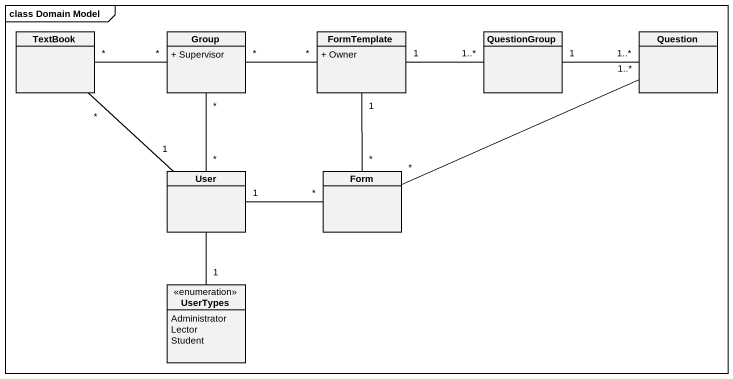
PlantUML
@startuml
mainframe class Domain Model
hide circle
hide empty members
skinparam classAttributeIconSize 0
class TextBook
class "Group" as Group_ {
  + Supervisor
}
class FormTemplate {
  + Owner
}
class QuestionGroup
class Question
class User
class Form
enum UserTypes {
  Administrator
  Lector
  Student
}
TextBook "*" -right- "*" Group_
TextBook "*" -- "1" User
Group_ "*" -right- "*" FormTemplate
FormTemplate "1" -right- "1..*" QuestionGroup
QuestionGroup "1" -right- "1..*" Question
User "*" -up- "*" Group_
User "1" -right- "*" Form
User -- "1" UserTypes
Form "*" -up- "1" FormTemplate
Form "*" -right- "1..*" Question
@enduml
